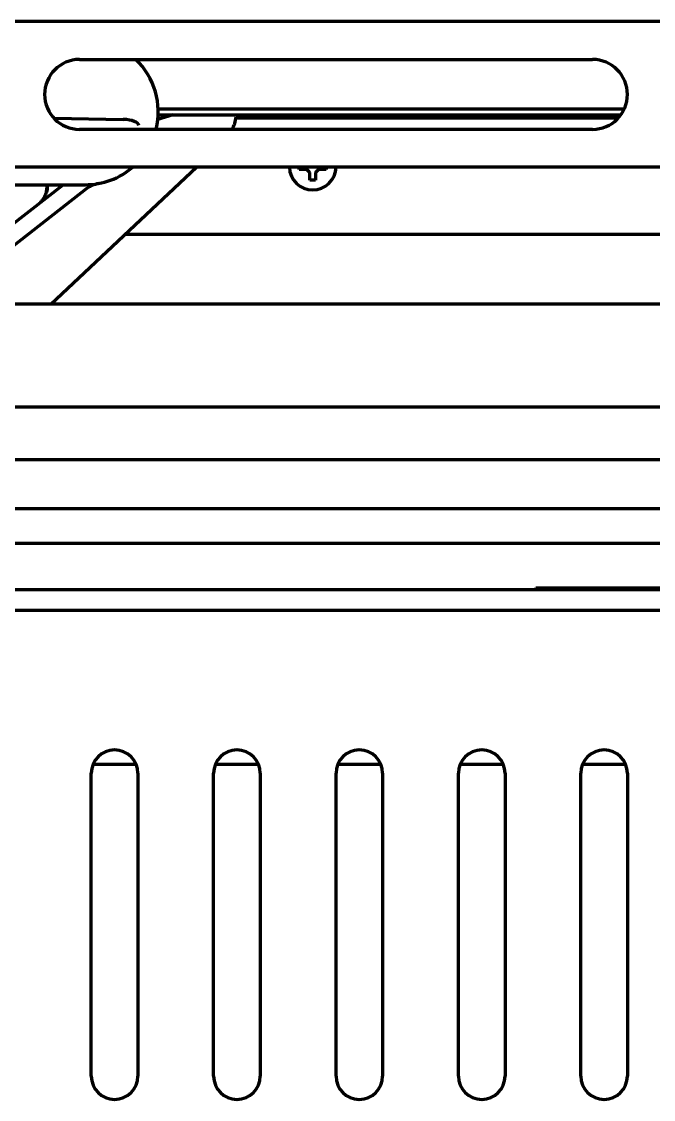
# Model space of a CAD drawing. Header units: inches. Extents: x -3055 to 7244, y 299 to 5591.
# Drawn here: x 2974.2 to 3082.6, y 5327.6 to 5512.6 of the extents above; entities that cross this region are included whole.
import ezdxf

# ---------------------------------------------------------------- set-up
doc = ezdxf.new("R2010")
doc.units = ezdxf.units.IN

msp = doc.modelspace()

# ---------------------------------------------------------------- linework, layer by layer
at = {"linetype": 'Continuous', "lineweight": 70}
for p, q in [((3517.12, 5512.56), (2971.12, 5512.56)), ((2984.12, 5506.06), (3072.12, 5506.06)), ((3000.19, 5496.56), (2997.55, 5495.77)), ((2997.61, 5497.56), (3077.57, 5497.56)), ((2997.61, 5496.56), (3076.99, 5496.56)), ((2979.74, 5495.97), (2991.62, 5495.76)), ((3010.98, 5496.06), (3076.59, 5496.06)), ((3072.12, 5494.06), (2984.12, 5494.06)), ((3517.12, 5487.56), (2971.12, 5487.56)), ((2979.22, 5464.06), (3004.21, 5487.56)), ((3021.82, 5487.16), (3021.82, 5487.56)), ((3026.42, 5487.56), (3026.42, 5487.16)), ((2985.18, 5483.79), (2921.62, 5434.13)), ((2923.51, 5439.41), (2981.3, 5484.56)), ((2961.23, 5484.56), (2985.12, 5484.56)), ((2991.99, 5476.06), (3496.25, 5476.06)), ((3524.4, 5464.06), (2963.84, 5464.06)), ((2937.35, 5446.41), (3550.88, 5446.41)), ((2925.83, 5437.41), (3562.4, 5437.41)), ((2912.56, 5429.01), (3573.68, 5429.01)), ((2914.63, 5423.01), (3571.61, 5423.01)), ((2914.62, 5415.06), (3139.5, 5415.06)), ((3062.42, 5415.36), (3064.42, 5415.36)), ((3062.42, 5415.06), (3062.42, 5415.36)), ((3064.42, 5415.36), (3124.42, 5415.36)), ((2914.63, 5411.56), (3228.12, 5411.56)), ((2986.12, 5331.56), (2986.12, 5383.56)), ((2993.83, 5385.06), (2986.41, 5385.06)), ((2994.12, 5383.56), (2994.12, 5331.56)), ((3007.12, 5331.56), (3007.12, 5383.56)), ((3014.83, 5385.06), (3007.41, 5385.06)), ((3015.12, 5383.56), (3015.12, 5331.56)), ((3028.12, 5331.56), (3028.12, 5383.56)), ((3035.83, 5385.06), (3028.41, 5385.06)), ((3036.12, 5383.56), (3036.12, 5331.56)), ((3049.12, 5331.56), (3049.12, 5383.56)), ((3056.82, 5385.06), (3049.41, 5385.06)), ((3057.12, 5383.56), (3057.12, 5331.56)), ((3070.12, 5331.56), (3070.12, 5383.56)), ((3077.82, 5385.06), (3070.41, 5385.06)), ((3078.12, 5383.56), (3078.12, 5331.56))]:
    msp.add_line(p, q, dxfattribs=at)
for centre, radius, start, end in [((2984.12, 5500.06), 6, 90, 270), ((2985.12, 5497.06), 12.5, 346.1142, 46.0542), ((3072.12, 5500.06), 6, 270, 90), ((3003.12, 5497.52), 8, 334.3874, 350.2241), ((2985.12, 5497.06), 12.5, 270, 310.5375), ((3024.12, 5487.66), 4, 181.4344, 358.5713), ((2988.26, 5479.85), 5, 100.3502, 128), ((2990.12, 5383.56), 4, 0, 180), ((3011.12, 5383.56), 4, 0, 180), ((3032.12, 5383.56), 4, 0, 180), ((3053.12, 5383.56), 4, 0, 180), ((3074.12, 5383.56), 4, 0, 180), ((2990.12, 5331.56), 4, 180, 0), ((3011.12, 5331.56), 4, 180, 0), ((3032.12, 5331.56), 4, 180, 0), ((3053.12, 5331.56), 4, 180, 0), ((3074.12, 5331.56), 4, 180, 0)]:
    msp.add_arc(centre, radius, start, end, dxfattribs=at)
msp.add_ellipse((2991.6, 5494.76), major_axis=(2.7, -0.05), ratio=0.369633, start_param=0.010548, end_param=1.570796, dxfattribs=at)
for points in [[(3023.12, 5487.16), (3023.06, 5487.16), (3022.96, 5487.16), (3022.79, 5487.16), (3022.64, 5487.16), (3022.48, 5487.16), (3022.33, 5487.16), (3022.17, 5487.16), (3022.01, 5487.16), (3021.88, 5487.16), (3021.82, 5487.16)], [(3023.62, 5486.66), (3023.59, 5486.69), (3023.54, 5486.74), (3023.47, 5486.81), (3023.4, 5486.89), (3023.33, 5486.96), (3023.26, 5487.03), (3023.19, 5487.09), (3023.14, 5487.14), (3023.12, 5487.16)], [(3025.12, 5487.16), (3025.09, 5487.14), (3025.05, 5487.09), (3024.98, 5487.02), (3024.9, 5486.95), (3024.83, 5486.88), (3024.76, 5486.81), (3024.69, 5486.73), (3024.64, 5486.69), (3024.62, 5486.66)], [(3024.62, 5485.36), (3024.45, 5485.36), (3024.12, 5485.36), (3023.79, 5485.36), (3023.62, 5485.36)], [(3024.62, 5486.66), (3024.62, 5486.61), (3024.62, 5486.5), (3024.62, 5486.34), (3024.62, 5486.18), (3024.62, 5486.03), (3024.62, 5485.87), (3024.62, 5485.72), (3024.62, 5485.55), (3024.62, 5485.43), (3024.62, 5485.36)]]:
    msp.add_open_spline(points, degree=3, dxfattribs=at)
for points, knots in [([(3026.42, 5487.16), (3026.22, 5487.16), (3026.01, 5487.16), (3025.68, 5487.16), (3025.57, 5487.16), (3025.35, 5487.16), (3025.23, 5487.16), (3025.12, 5487.16)], [0, 0, 0, 0, 0.5, 0.5, 0.75, 0.75, 1, 1, 1, 1]), ([(3023.62, 5485.36), (3023.62, 5485.57), (3023.62, 5485.78), (3023.62, 5486.1), (3023.62, 5486.21), (3023.62, 5486.43), (3023.62, 5486.55), (3023.62, 5486.66)], [0, 0, 0, 0, 0.5, 0.5, 0.75, 0.75, 1, 1, 1, 1]), ([(2978.42, 5483.29), (2978.43, 5483.34), (2978.48, 5483.53), (2978.54, 5483.87), (2978.57, 5484.25), (2978.57, 5484.49), (2978.56, 5484.58)], [0, 0, 0, 0, 0.113143, 0.45652, 0.799897, 1, 1, 1, 1]), ([(2978.56, 5484.57), (2978.56, 5484.46), (2978.57, 5484.03), (2978.54, 5483.59), (2978.42, 5483.29), (2978.42, 5483.29)], [0, 0, 0, 0, 0.251529, 0.997342, 1, 1, 1, 1]), ([(2978.42, 5483.29), (2978.33, 5482.99), (2978.13, 5482.48), (2977.76, 5481.93), (2977.51, 5481.64), (2977.4, 5481.53), (2977.37, 5481.5), (2977.37, 5481.5)], [0, 0, 0, 0, 0.386794, 0.716795, 0.856041, 0.980586, 1, 1, 1, 1])]:
    msp.add_open_spline(points, degree=3, knots=knots, dxfattribs=at)

doc.saveas('drawing.dxf')
